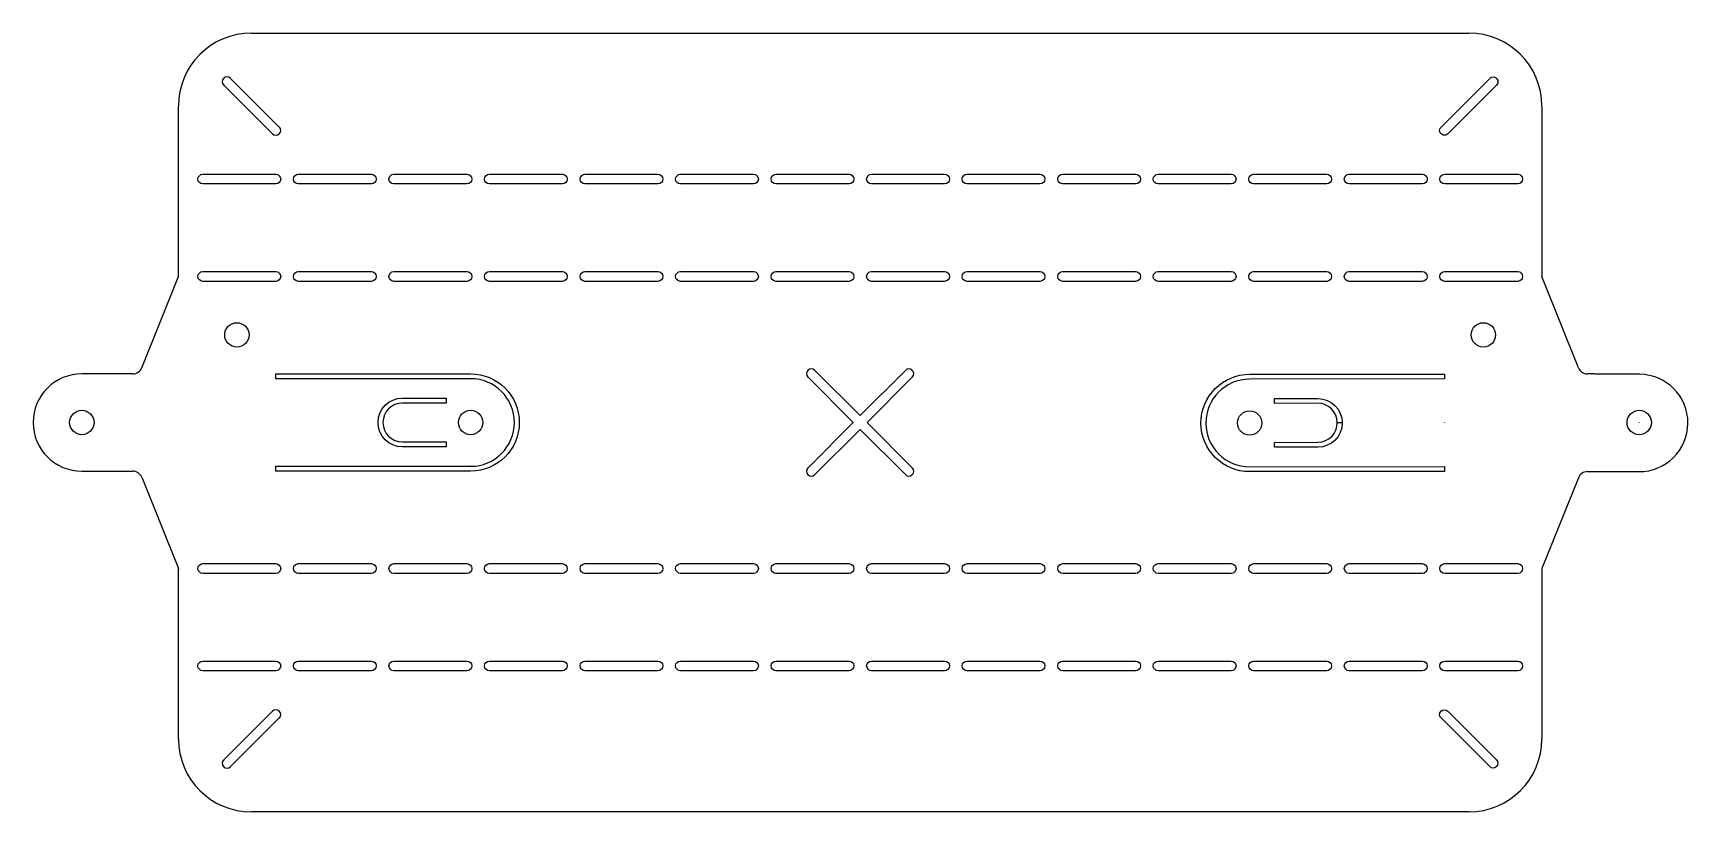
# Model space of a CAD drawing. Header units: inches. Extents: x -1.5 to 15.5, y -8 to 0.
import ezdxf

# ---------------------------------------------------------------- set-up
doc = ezdxf.new("R2010")
doc.units = ezdxf.units.IN
doc.layers.get('0').update_dxf_attribs({"linetype": 'CONTINUOUS'})

msp = doc.modelspace()

# ---------------------------------------------------------------- linework, layer by layer
for p, q in [((0.75, 0), (13.25, 0)), ((1.035, -0.965), (0.535, -0.465)), ((0.465, -0.535), (0.965, -1.035)), ((0, -2.5), (0, -0.75)), ((14, -0.75), (14, -2.5)), ((-0.375, -3.437), (0, -2.5)), ((14.375, -3.437), (14, -2.5)), ((-0.468, -3.5), (-0.992, -3.5)), ((-0.468, -3.5), (-0.5, -3.5)), ((-0.468, -3.5), (-0.5, -3.5)), ((6.465, -3.535), (6.929, -4)), ((7, -3.929), (6.535, -3.465)), ((7.465, -3.465), (7, -3.929)), ((7.071, -4), (7.535, -3.535)), ((14.5, -3.5), (14.468, -3.5)), ((15.002, -3.505), (14.552, -3.503)), ((-1, -4), (-1, -4)), ((6.929, -4), (6.465, -4.465)), ((6.535, -4.535), (7, -4.071)), ((7, -4.071), (7.465, -4.535)), ((7.535, -4.465), (7.071, -4)), ((11.255, -4.005), (11.255, -4.004)), ((11.95, -4.004), (11.9, -4.004)), ((11.95, -4.005), (11.9, -4.005)), ((13.001, -4), (13.001, -4.005)), ((15, -4.005), (15, -4)), ((-0.992, -4.5), (-0.47, -4.5)), ((-0.5, -4.5), (-0.47, -4.5)), ((-0.5, -4.5), (-0.47, -4.5)), ((-0.377, -4.563), (0, -5.5)), ((14.376, -4.568), (14, -5.5)), ((14.469, -4.505), (14.5, -4.505)), ((14.469, -4.505), (14.5, -4.505)), ((14.547, -4.503), (14.998, -4.505)), ((0, -7.25), (0, -5.5)), ((14, -5.5), (14, -7.25)), ((0.965, -6.965), (0.465, -7.465)), ((0.535, -7.535), (1.035, -7.035)), ((13.25, -8), (0.75, -8))]:
    msp.add_line(p, q)
for points in [[(12.965, -0.965), (13.465, -0.465, -1), (13.535, -0.535), (13.035, -1.035, -1)], [(1, -1.55), (0.25, -1.55, -1), (0.25, -1.45), (1, -1.45, -1)], [(1.981, -1.55), (1.231, -1.55, -1), (1.231, -1.45), (1.981, -1.45, -1)], [(2.962, -1.55), (2.212, -1.55, -1), (2.212, -1.45), (2.962, -1.45, -1)], [(3.943, -1.55), (3.193, -1.55, -1), (3.193, -1.45), (3.943, -1.45, -1)], [(4.924, -1.55), (4.174, -1.55, -1), (4.174, -1.45), (4.924, -1.45, -1)], [(5.905, -1.55), (5.155, -1.55, -1), (5.155, -1.45), (5.905, -1.45, -1)], [(6.886, -1.55), (6.136, -1.55, -1), (6.136, -1.45), (6.886, -1.45, -1)], [(7.867, -1.55), (7.117, -1.55, -1), (7.117, -1.45), (7.867, -1.45, -1)], [(8.848, -1.55), (8.098, -1.55, -1), (8.098, -1.45), (8.848, -1.45, -1)], [(9.829, -1.55), (9.079, -1.55, -1), (9.079, -1.45), (9.829, -1.45, -1)], [(10.81, -1.55), (10.06, -1.55, -1), (10.06, -1.45), (10.81, -1.45, -1)], [(11.791, -1.55), (11.041, -1.55, -1), (11.041, -1.45), (11.791, -1.45, -1)], [(12.772, -1.55), (12.022, -1.55, -1), (12.022, -1.45), (12.772, -1.45, -1)], [(13.753, -1.55), (13.003, -1.55, -1), (13.003, -1.45), (13.753, -1.45, -1)], [(1, -2.55), (0.25, -2.55, -1), (0.25, -2.45), (1, -2.45, -1)], [(1.231, -2.45), (1.981, -2.45, -1), (1.981, -2.55), (1.231, -2.55, -1)], [(2.212, -2.45), (2.962, -2.45, -1), (2.962, -2.55), (2.212, -2.55, -1)], [(3.193, -2.45), (3.943, -2.45, -1), (3.943, -2.55), (3.193, -2.55, -1)], [(4.174, -2.45), (4.924, -2.45, -1), (4.924, -2.55), (4.174, -2.55, -1)], [(5.155, -2.45), (5.905, -2.45, -1), (5.905, -2.55), (5.155, -2.55, -1)], [(6.136, -2.45), (6.886, -2.45, -1), (6.886, -2.55), (6.136, -2.55, -1)], [(7.117, -2.45), (7.867, -2.45, -1), (7.867, -2.55), (7.117, -2.55, -1)], [(8.098, -2.45), (8.848, -2.45, -1), (8.848, -2.55), (8.098, -2.55, -1)], [(9.079, -2.45), (9.829, -2.45, -1), (9.829, -2.55), (9.079, -2.55, -1)], [(10.06, -2.45), (10.81, -2.45, -1), (10.81, -2.55), (10.06, -2.55, -1)], [(11.041, -2.45), (11.791, -2.45, -1), (11.791, -2.55), (11.041, -2.55, -1)], [(12.022, -2.45), (12.772, -2.45, -1), (12.772, -2.55), (12.022, -2.55, -1)], [(13.003, -2.45), (13.753, -2.45, -1), (13.753, -2.55), (13.003, -2.55, -1)], [(3, -3.5, -1), (3, -4.5), (1, -4.5), (1, -4.45), (3, -4.45, 1), (3, -3.55), (1, -3.55), (1, -3.5)], [(11, -3.505), (13.001, -3.505), (13.001, -3.552), (10.999, -3.555, 1), (11.001, -4.455), (13.002, -4.452), (13.002, -4.505), (11, -4.505, -1)], [(2.3, -3.75), (2.748, -3.75), (2.748, -3.8), (2.3, -3.8, 1), (2.3, -4.2), (2.748, -4.2), (2.748, -4.25), (2.3, -4.25, -1)], [(11.7, -4.254), (11.255, -4.255), (11.255, -4.204), (11.701, -4.202, 1), (11.699, -3.802), (11.254, -3.804), (11.254, -3.755), (11.7, -3.754, -1)], [(1, -5.55), (0.25, -5.55, -1), (0.25, -5.45), (1, -5.45, -1)], [(1.231, -5.45), (1.981, -5.45, -1), (1.981, -5.55), (1.231, -5.55, -1)], [(2.212, -5.45), (2.962, -5.45, -1), (2.962, -5.55), (2.212, -5.55, -1)], [(3.193, -5.45), (3.943, -5.45, -1), (3.943, -5.55), (3.193, -5.55, -1)], [(4.174, -5.45), (4.924, -5.45, -1), (4.924, -5.55), (4.174, -5.55, -1)], [(5.155, -5.45), (5.905, -5.45, -1), (5.905, -5.55), (5.155, -5.55, -1)], [(6.136, -5.45), (6.886, -5.45, -1), (6.886, -5.55), (6.136, -5.55, -1)], [(7.117, -5.45), (7.867, -5.45, -1), (7.867, -5.55), (7.117, -5.55, -1)], [(8.098, -5.45), (8.848, -5.45, -1), (8.848, -5.55), (8.098, -5.55, -1)], [(9.079, -5.45), (9.829, -5.45, -1), (9.829, -5.55), (9.079, -5.55, -1)], [(10.06, -5.45), (10.81, -5.45, -1), (10.81, -5.55), (10.06, -5.55, -1)], [(11.041, -5.45), (11.791, -5.45, -1), (11.791, -5.55), (11.041, -5.55, -1)], [(12.022, -5.45), (12.772, -5.45, -1), (12.772, -5.55), (12.022, -5.55, -1)], [(13.003, -5.45), (13.753, -5.45, -1), (13.753, -5.55), (13.003, -5.55, -1)], [(1, -6.45, -1), (1, -6.55), (0.25, -6.55, -1), (0.25, -6.45)], [(1.981, -6.55), (1.231, -6.55, -1), (1.231, -6.45), (1.981, -6.45, -1)], [(2.212, -6.45), (2.962, -6.45, -1), (2.962, -6.55), (2.212, -6.55, -1)], [(3.943, -6.45, -1), (3.943, -6.55), (3.193, -6.55, -1), (3.193, -6.45)], [(4.174, -6.45), (4.924, -6.45, -1), (4.924, -6.55), (4.174, -6.55, -1)], [(5.905, -6.55), (5.155, -6.55, -1), (5.155, -6.45), (5.905, -6.45, -1)], [(6.886, -6.55), (6.136, -6.55, -1), (6.136, -6.45), (6.886, -6.45, -1)], [(7.117, -6.45), (7.867, -6.45, -1), (7.867, -6.55), (7.117, -6.55, -1)], [(8.098, -6.45), (8.848, -6.45, -1), (8.848, -6.55), (8.098, -6.55, -1)], [(9.829, -6.55), (9.079, -6.55, -1), (9.079, -6.45), (9.829, -6.45, -1)], [(10.06, -6.55, -1), (10.06, -6.45), (10.81, -6.45, -1), (10.81, -6.55)], [(11.791, -6.55), (11.041, -6.55, -1), (11.041, -6.45), (11.791, -6.45, -1)], [(12.022, -6.55, -1), (12.022, -6.45), (12.772, -6.45, -1), (12.772, -6.55)], [(13.753, -6.45, -1), (13.753, -6.55), (13.003, -6.55, -1), (13.003, -6.45)], [(13.035, -6.965), (13.535, -7.465, -1), (13.465, -7.535), (12.965, -7.035, -1)]]:
    msp.add_lwpolyline(points, format="xyb", close=True)
for centre in [(0.6, -3.1), (13.4, -3.1), (-0.992, -4), (3, -4), (11, -4.005), (15, -4)]:
    msp.add_circle(centre, 0.125)
for centre, radius, start, end in [((0.75, -0.75), 0.75, 90, 180), ((13.25, -0.75), 0.75, 0, 90), ((0.5, -0.5), 0.05, 45, 225), ((1, -1), 0.05, -135, 45), ((-0.992, -4), 0.5, 90, 270), ((-0.468, -3.4), 0.1, 270, 338.1986), ((6.5, -3.5), 0.05, 45, 225), ((7.5, -3.5), 0.05, -45, 135), ((14.468, -3.4), 0.1, 201.8014, 270), ((14.5, -4), 0.5, 84.0084, 90), ((15, -4.005), 0.5, -90.2848, 89.7152), ((-0.47, -4.6), 0.1, 21.9344, 90), ((6.5, -4.5), 0.05, 135, 315), ((7.5, -4.5), 0.05, -135, 45), ((14.469, -4.605), 0.1, 90, 158.0432), ((14.5, -4.005), 0.5, 270, 275.4304), ((14.5, -4.005), 0.5, 270, 275.4304), ((1, -7), 0.05, -45, 135), ((0.75, -7.25), 0.75, 180, 270), ((13.25, -7.25), 0.75, -90, 0), ((0.5, -7.5), 0.05, 135, 315)]:
    msp.add_arc(centre, radius, start, end)

doc.saveas('drawing.dxf')
